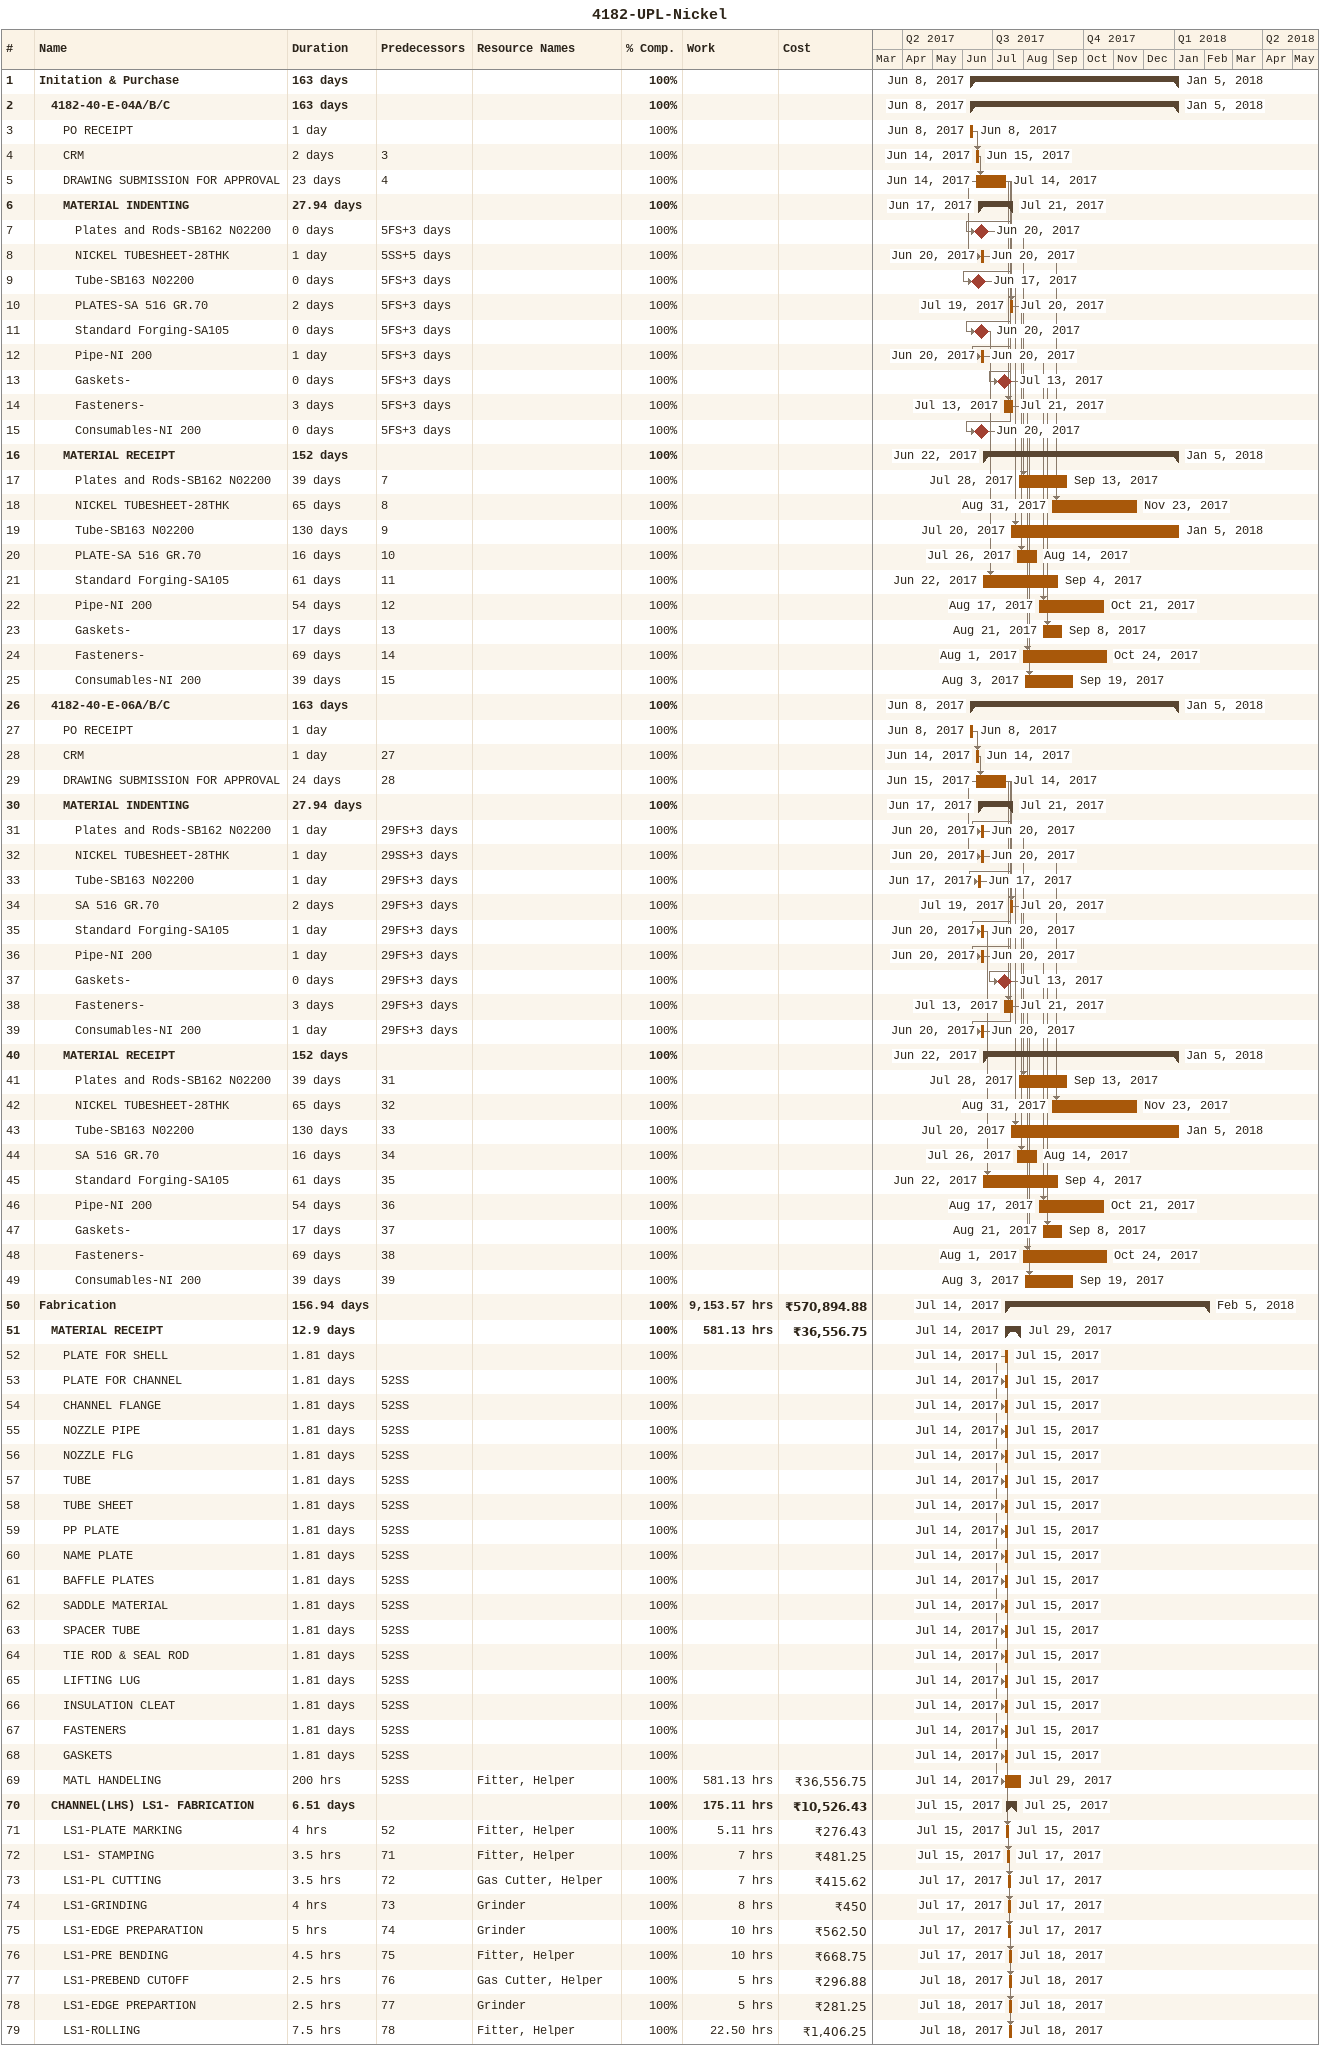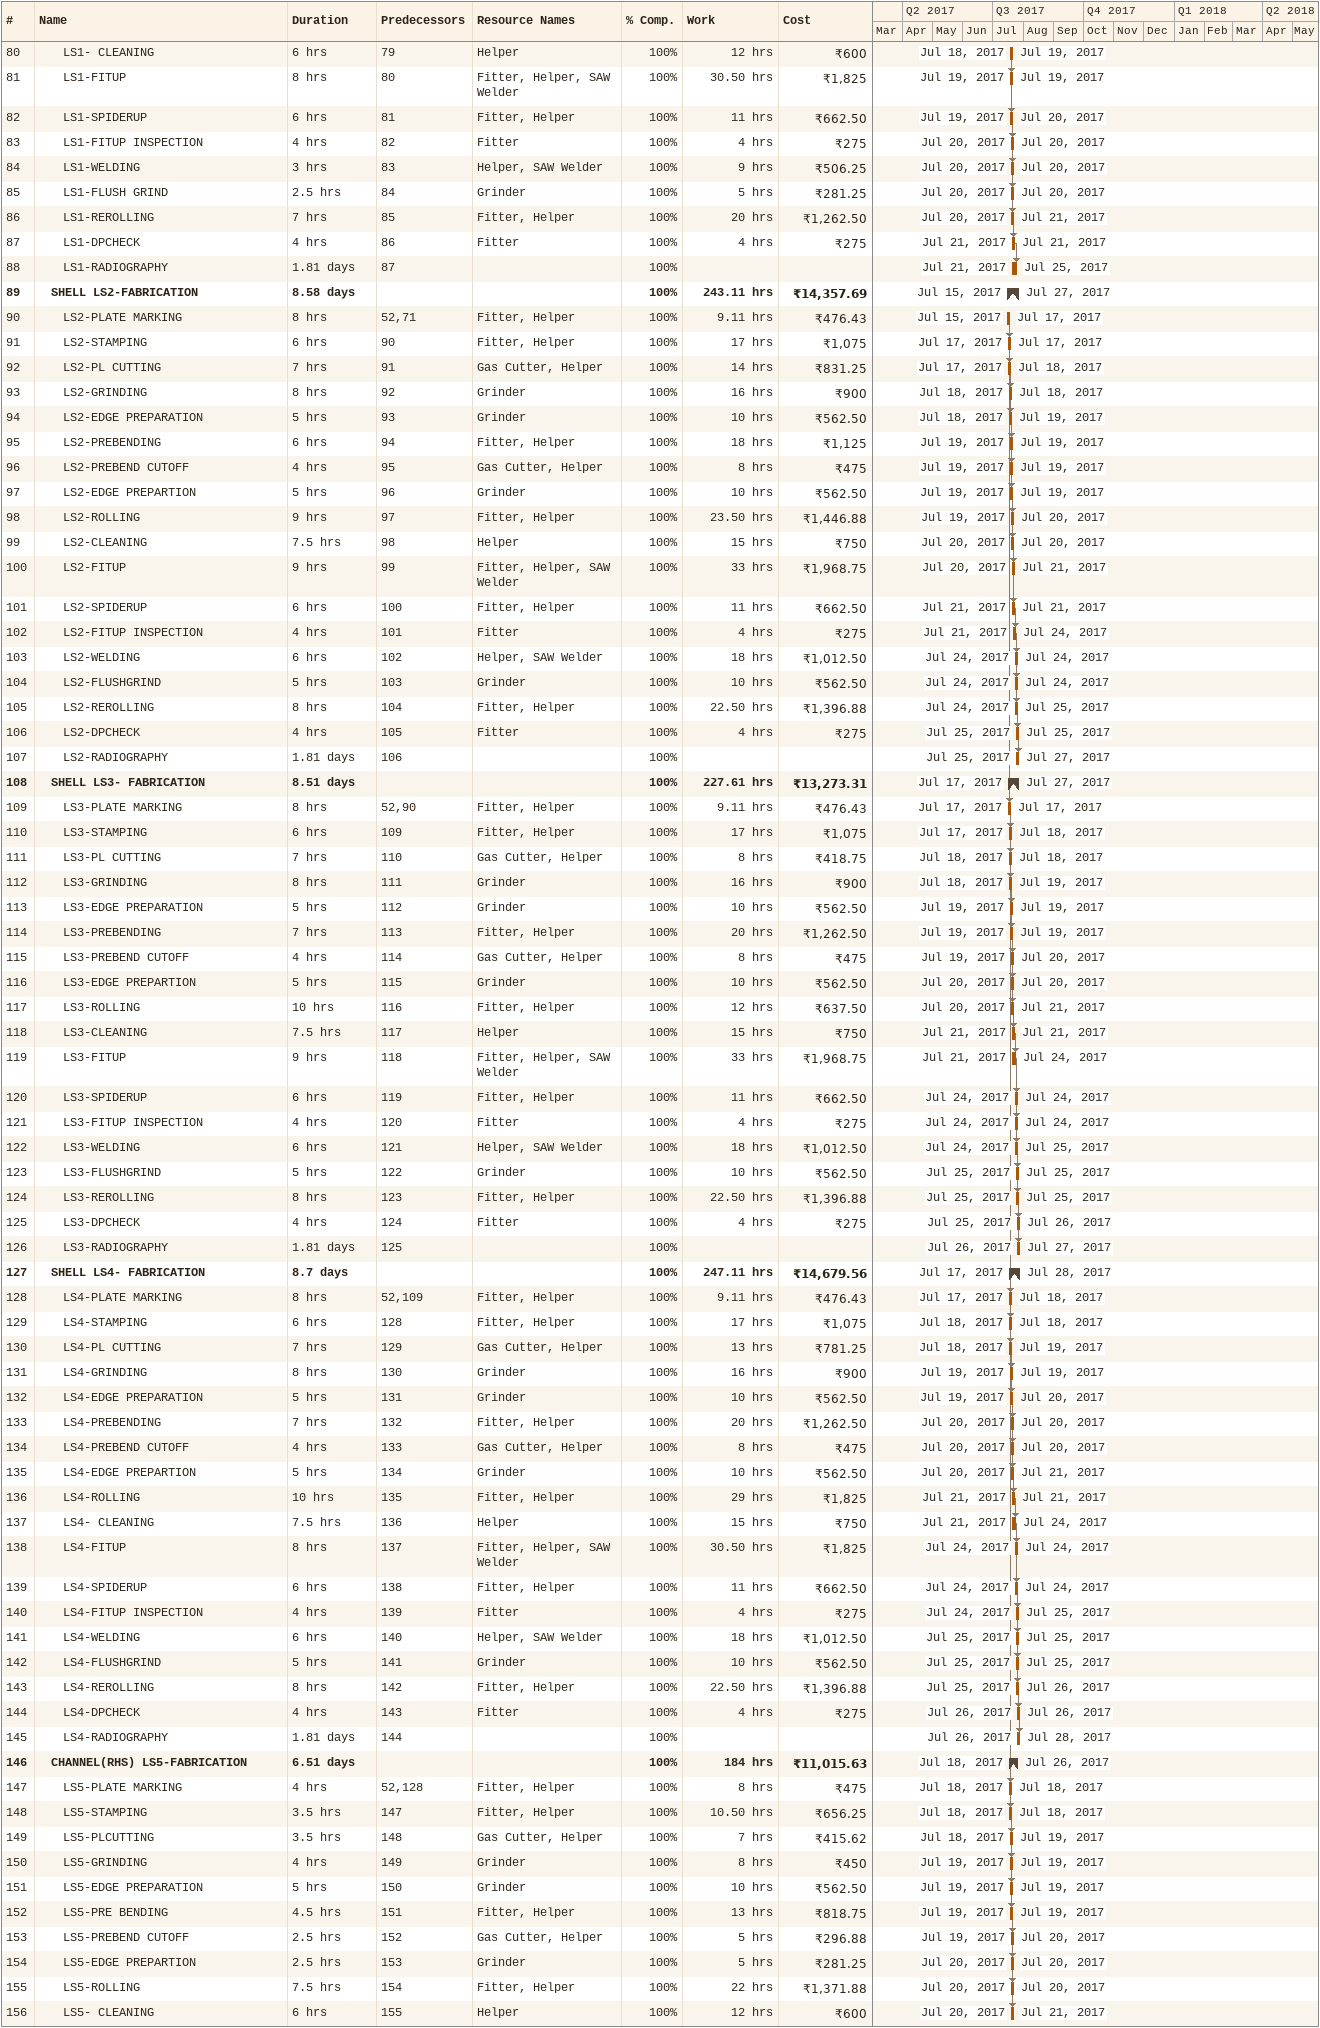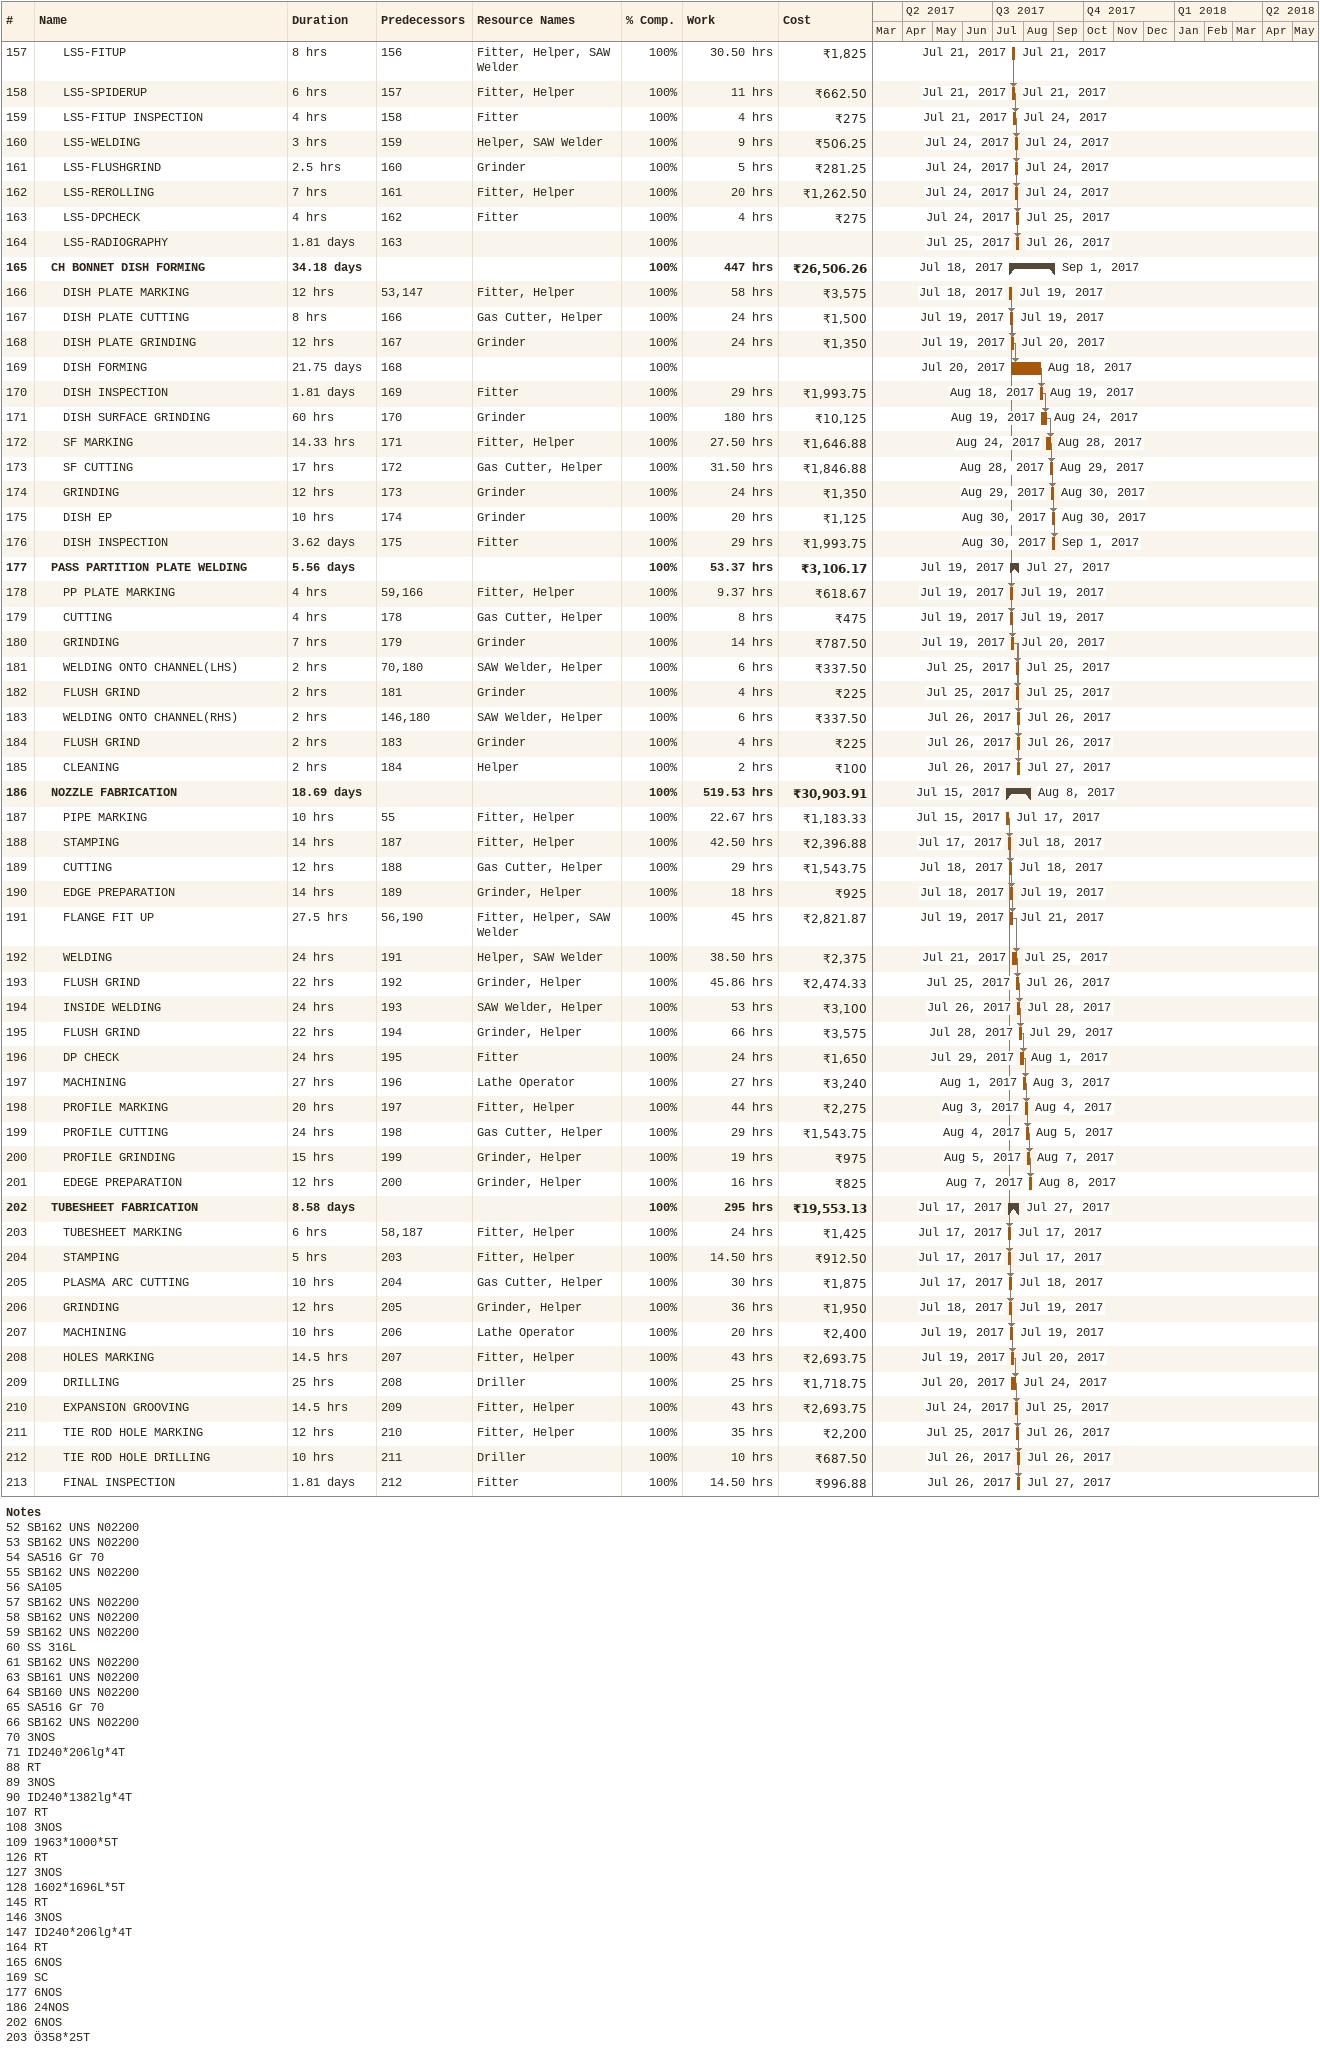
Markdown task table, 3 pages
4182-UPL-Nickel

| ID | Level | Task | Duration | Start | Finish | Predecessors | Resources | % complete | Work (h) | Cost (₹) |
|---|---|---|---|---|---|---|---|---|---|---|
| 1 | 1 | **Initation & Purchase** | 163d | 2017-06-08 | 2018-01-05 |  |  | 100 |  |  |
| 2 | 2 | **4182-40-E-04A/B/C** | 163d | 2017-06-08 | 2018-01-05 |  |  | 100 |  |  |
| 3 | 3 | PO RECEIPT | 1d | 2017-06-08 | 2017-06-08 |  |  | 100 |  |  |
| 4 | 3 | CRM | 2d | 2017-06-14 | 2017-06-15 | 3 |  | 100 |  |  |
| 5 | 3 | DRAWING SUBMISSION FOR APPROVAL | 23d | 2017-06-14 | 2017-07-14 | 4 |  | 100 |  |  |
| 6 | 3 | **MATERIAL INDENTING** | 27.94d | 2017-06-17 | 2017-07-21 |  |  | 100 |  |  |
| 7 | 4 | Plates and Rods-SB162 N02200 | 0d | 2017-06-20 | 2017-06-20 | 5FS+3d |  | 100 |  |  |
| 8 | 4 | NICKEL TUBESHEET-28THK | 1d | 2017-06-20 | 2017-06-20 | 5SS+5d |  | 100 |  |  |
| 9 | 4 | Tube-SB163 N02200 | 0d | 2017-06-17 | 2017-06-17 | 5FS+3d |  | 100 |  |  |
| 10 | 4 | PLATES-SA 516 GR.70 | 2d | 2017-07-19 | 2017-07-20 | 5FS+3d |  | 100 |  |  |
| 11 | 4 | Standard Forging-SA105 | 0d | 2017-06-20 | 2017-06-20 | 5FS+3d |  | 100 |  |  |
| 12 | 4 | Pipe-NI 200 | 1d | 2017-06-20 | 2017-06-20 | 5FS+3d |  | 100 |  |  |
| 13 | 4 | Gaskets- | 0d | 2017-07-13 | 2017-07-13 | 5FS+3d |  | 100 |  |  |
| 14 | 4 | Fasteners- | 3d | 2017-07-13 | 2017-07-21 | 5FS+3d |  | 100 |  |  |
| 15 | 4 | Consumables-NI 200 | 0d | 2017-06-20 | 2017-06-20 | 5FS+3d |  | 100 |  |  |
| 16 | 3 | **MATERIAL RECEIPT** | 152d | 2017-06-22 | 2018-01-05 |  |  | 100 |  |  |
| 17 | 4 | Plates and Rods-SB162 N02200 | 39d | 2017-07-28 | 2017-09-13 | 7 |  | 100 |  |  |
| 18 | 4 | NICKEL TUBESHEET-28THK | 65d | 2017-08-31 | 2017-11-23 | 8 |  | 100 |  |  |
| 19 | 4 | Tube-SB163 N02200 | 130d | 2017-07-20 | 2018-01-05 | 9 |  | 100 |  |  |
| 20 | 4 | PLATE-SA 516 GR.70 | 16d | 2017-07-26 | 2017-08-14 | 10 |  | 100 |  |  |
| 21 | 4 | Standard Forging-SA105 | 61d | 2017-06-22 | 2017-09-04 | 11 |  | 100 |  |  |
| 22 | 4 | Pipe-NI 200 | 54d | 2017-08-17 | 2017-10-21 | 12 |  | 100 |  |  |
| 23 | 4 | Gaskets- | 17d | 2017-08-21 | 2017-09-08 | 13 |  | 100 |  |  |
| 24 | 4 | Fasteners- | 69d | 2017-08-01 | 2017-10-24 | 14 |  | 100 |  |  |
| 25 | 4 | Consumables-NI 200 | 39d | 2017-08-03 | 2017-09-19 | 15 |  | 100 |  |  |
| 26 | 2 | **4182-40-E-06A/B/C** | 163d | 2017-06-08 | 2018-01-05 |  |  | 100 |  |  |
| 27 | 3 | PO RECEIPT | 1d | 2017-06-08 | 2017-06-08 |  |  | 100 |  |  |
| 28 | 3 | CRM | 1d | 2017-06-14 | 2017-06-14 | 27 |  | 100 |  |  |
| 29 | 3 | DRAWING SUBMISSION FOR APPROVAL | 24d | 2017-06-15 | 2017-07-14 | 28 |  | 100 |  |  |
| 30 | 3 | **MATERIAL INDENTING** | 27.94d | 2017-06-17 | 2017-07-21 |  |  | 100 |  |  |
| 31 | 4 | Plates and Rods-SB162 N02200 | 1d | 2017-06-20 | 2017-06-20 | 29FS+3d |  | 100 |  |  |
| 32 | 4 | NICKEL TUBESHEET-28THK | 1d | 2017-06-20 | 2017-06-20 | 29SS+3d |  | 100 |  |  |
| 33 | 4 | Tube-SB163 N02200 | 1d | 2017-06-17 | 2017-06-17 | 29FS+3d |  | 100 |  |  |
| 34 | 4 | SA 516 GR.70 | 2d | 2017-07-19 | 2017-07-20 | 29FS+3d |  | 100 |  |  |
| 35 | 4 | Standard Forging-SA105 | 1d | 2017-06-20 | 2017-06-20 | 29FS+3d |  | 100 |  |  |
| 36 | 4 | Pipe-NI 200 | 1d | 2017-06-20 | 2017-06-20 | 29FS+3d |  | 100 |  |  |
| 37 | 4 | Gaskets- | 0d | 2017-07-13 | 2017-07-13 | 29FS+3d |  | 100 |  |  |
| 38 | 4 | Fasteners- | 3d | 2017-07-13 | 2017-07-21 | 29FS+3d |  | 100 |  |  |
| 39 | 4 | Consumables-NI 200 | 1d | 2017-06-20 | 2017-06-20 | 29FS+3d |  | 100 |  |  |
| 40 | 3 | **MATERIAL RECEIPT** | 152d | 2017-06-22 | 2018-01-05 |  |  | 100 |  |  |
| 41 | 4 | Plates and Rods-SB162 N02200 | 39d | 2017-07-28 | 2017-09-13 | 31 |  | 100 |  |  |
| 42 | 4 | NICKEL TUBESHEET-28THK | 65d | 2017-08-31 | 2017-11-23 | 32 |  | 100 |  |  |
| 43 | 4 | Tube-SB163 N02200 | 130d | 2017-07-20 | 2018-01-05 | 33 |  | 100 |  |  |
| 44 | 4 | SA 516 GR.70 | 16d | 2017-07-26 | 2017-08-14 | 34 |  | 100 |  |  |
| 45 | 4 | Standard Forging-SA105 | 61d | 2017-06-22 | 2017-09-04 | 35 |  | 100 |  |  |
| 46 | 4 | Pipe-NI 200 | 54d | 2017-08-17 | 2017-10-21 | 36 |  | 100 |  |  |
| 47 | 4 | Gaskets- | 17d | 2017-08-21 | 2017-09-08 | 37 |  | 100 |  |  |
| 48 | 4 | Fasteners- | 69d | 2017-08-01 | 2017-10-24 | 38 |  | 100 |  |  |
| 49 | 4 | Consumables-NI 200 | 39d | 2017-08-03 | 2017-09-19 | 39 |  | 100 |  |  |
| 50 | 1 | **Fabrication** | 156.94d | 2017-07-14 | 2018-02-05 |  |  | 100 | 9153.57 | 570894.88 |
| 51 | 2 | **MATERIAL RECEIPT** | 12.9d | 2017-07-14 | 2017-07-29 |  |  | 100 | 581.13 | 36556.75 |
| 52 | 3 | PLATE FOR SHELL | 1.81d | 2017-07-14 | 2017-07-15 |  |  | 100 |  |  |
| 53 | 3 | PLATE FOR CHANNEL | 1.81d | 2017-07-14 | 2017-07-15 | 52SS |  | 100 |  |  |
| 54 | 3 | CHANNEL FLANGE | 1.81d | 2017-07-14 | 2017-07-15 | 52SS |  | 100 |  |  |
| 55 | 3 | NOZZLE PIPE | 1.81d | 2017-07-14 | 2017-07-15 | 52SS |  | 100 |  |  |
| 56 | 3 | NOZZLE FLG | 1.81d | 2017-07-14 | 2017-07-15 | 52SS |  | 100 |  |  |
| 57 | 3 | TUBE | 1.81d | 2017-07-14 | 2017-07-15 | 52SS |  | 100 |  |  |
| 58 | 3 | TUBE SHEET | 1.81d | 2017-07-14 | 2017-07-15 | 52SS |  | 100 |  |  |
| 59 | 3 | PP PLATE | 1.81d | 2017-07-14 | 2017-07-15 | 52SS |  | 100 |  |  |
| 60 | 3 | NAME PLATE | 1.81d | 2017-07-14 | 2017-07-15 | 52SS |  | 100 |  |  |
| 61 | 3 | BAFFLE PLATES | 1.81d | 2017-07-14 | 2017-07-15 | 52SS |  | 100 |  |  |
| 62 | 3 | SADDLE MATERIAL | 1.81d | 2017-07-14 | 2017-07-15 | 52SS |  | 100 |  |  |
| 63 | 3 | SPACER TUBE | 1.81d | 2017-07-14 | 2017-07-15 | 52SS |  | 100 |  |  |
| 64 | 3 | TIE ROD & SEAL ROD | 1.81d | 2017-07-14 | 2017-07-15 | 52SS |  | 100 |  |  |
| 65 | 3 | LIFTING LUG | 1.81d | 2017-07-14 | 2017-07-15 | 52SS |  | 100 |  |  |
| 66 | 3 | INSULATION CLEAT | 1.81d | 2017-07-14 | 2017-07-15 | 52SS |  | 100 |  |  |
| 67 | 3 | FASTENERS | 1.81d | 2017-07-14 | 2017-07-15 | 52SS |  | 100 |  |  |
| 68 | 3 | GASKETS | 1.81d | 2017-07-14 | 2017-07-15 | 52SS |  | 100 |  |  |
| 69 | 3 | MATL HANDELING | 200h | 2017-07-14 | 2017-07-29 | 52SS | Fitter, Helper | 100 | 581.13 | 36556.75 |
| 70 | 2 | **CHANNEL(LHS) LS1- FABRICATION** | 6.51d | 2017-07-15 | 2017-07-25 |  |  | 100 | 175.11 | 10526.43 |
| 71 | 3 | LS1-PLATE MARKING | 4h | 2017-07-15 | 2017-07-15 | 52 | Fitter, Helper | 100 | 5.11 | 276.43 |
| 72 | 3 | LS1- STAMPING | 3.5h | 2017-07-15 | 2017-07-17 | 71 | Fitter, Helper | 100 | 7 | 481.25 |
| 73 | 3 | LS1-PL CUTTING | 3.5h | 2017-07-17 | 2017-07-17 | 72 | Gas Cutter, Helper | 100 | 7 | 415.62 |
| 74 | 3 | LS1-GRINDING | 4h | 2017-07-17 | 2017-07-17 | 73 | Grinder | 100 | 8 | 450 |
| 75 | 3 | LS1-EDGE PREPARATION | 5h | 2017-07-17 | 2017-07-17 | 74 | Grinder | 100 | 10 | 562.50 |
| 76 | 3 | LS1-PRE BENDING | 4.5h | 2017-07-17 | 2017-07-18 | 75 | Fitter, Helper | 100 | 10 | 668.75 |
| 77 | 3 | LS1-PREBEND CUTOFF | 2.5h | 2017-07-18 | 2017-07-18 | 76 | Gas Cutter, Helper | 100 | 5 | 296.88 |
| 78 | 3 | LS1-EDGE PREPARTION | 2.5h | 2017-07-18 | 2017-07-18 | 77 | Grinder | 100 | 5 | 281.25 |
| 79 | 3 | LS1-ROLLING | 7.5h | 2017-07-18 | 2017-07-18 | 78 | Fitter, Helper | 100 | 22.50 | 1406.25 |
| 80 | 3 | LS1- CLEANING | 6h | 2017-07-18 | 2017-07-19 | 79 | Helper | 100 | 12 | 600 |
| 81 | 3 | LS1-FITUP | 8h | 2017-07-19 | 2017-07-19 | 80 | Fitter, Helper, SAW Welder | 100 | 30.50 | 1825 |
| 82 | 3 | LS1-SPIDERUP | 6h | 2017-07-19 | 2017-07-20 | 81 | Fitter, Helper | 100 | 11 | 662.50 |
| 83 | 3 | LS1-FITUP INSPECTION | 4h | 2017-07-20 | 2017-07-20 | 82 | Fitter | 100 | 4 | 275 |
| 84 | 3 | LS1-WELDING | 3h | 2017-07-20 | 2017-07-20 | 83 | Helper, SAW Welder | 100 | 9 | 506.25 |
| 85 | 3 | LS1-FLUSH GRIND | 2.5h | 2017-07-20 | 2017-07-20 | 84 | Grinder | 100 | 5 | 281.25 |
| 86 | 3 | LS1-REROLLING | 7h | 2017-07-20 | 2017-07-21 | 85 | Fitter, Helper | 100 | 20 | 1262.50 |
| 87 | 3 | LS1-DPCHECK | 4h | 2017-07-21 | 2017-07-21 | 86 | Fitter | 100 | 4 | 275 |
| 88 | 3 | LS1-RADIOGRAPHY | 1.81d | 2017-07-21 | 2017-07-25 | 87 |  | 100 |  |  |
| 89 | 2 | **SHELL LS2-FABRICATION** | 8.58d | 2017-07-15 | 2017-07-27 |  |  | 100 | 243.11 | 14357.69 |
| 90 | 3 | LS2-PLATE MARKING | 8h | 2017-07-15 | 2017-07-17 | 52, 71 | Fitter, Helper | 100 | 9.11 | 476.43 |
| 91 | 3 | LS2-STAMPING | 6h | 2017-07-17 | 2017-07-17 | 90 | Fitter, Helper | 100 | 17 | 1075 |
| 92 | 3 | LS2-PL CUTTING | 7h | 2017-07-17 | 2017-07-18 | 91 | Gas Cutter, Helper | 100 | 14 | 831.25 |
| 93 | 3 | LS2-GRINDING | 8h | 2017-07-18 | 2017-07-18 | 92 | Grinder | 100 | 16 | 900 |
| 94 | 3 | LS2-EDGE PREPARATION | 5h | 2017-07-18 | 2017-07-19 | 93 | Grinder | 100 | 10 | 562.50 |
| 95 | 3 | LS2-PREBENDING | 6h | 2017-07-19 | 2017-07-19 | 94 | Fitter, Helper | 100 | 18 | 1125 |
| 96 | 3 | LS2-PREBEND CUTOFF | 4h | 2017-07-19 | 2017-07-19 | 95 | Gas Cutter, Helper | 100 | 8 | 475 |
| 97 | 3 | LS2-EDGE PREPARTION | 5h | 2017-07-19 | 2017-07-19 | 96 | Grinder | 100 | 10 | 562.50 |
| 98 | 3 | LS2-ROLLING | 9h | 2017-07-19 | 2017-07-20 | 97 | Fitter, Helper | 100 | 23.50 | 1446.88 |
| 99 | 3 | LS2-CLEANING | 7.5h | 2017-07-20 | 2017-07-20 | 98 | Helper | 100 | 15 | 750 |
| 100 | 3 | LS2-FITUP | 9h | 2017-07-20 | 2017-07-21 | 99 | Fitter, Helper, SAW Welder | 100 | 33 | 1968.75 |
| 101 | 3 | LS2-SPIDERUP | 6h | 2017-07-21 | 2017-07-21 | 100 | Fitter, Helper | 100 | 11 | 662.50 |
| 102 | 3 | LS2-FITUP INSPECTION | 4h | 2017-07-21 | 2017-07-24 | 101 | Fitter | 100 | 4 | 275 |
| 103 | 3 | LS2-WELDING | 6h | 2017-07-24 | 2017-07-24 | 102 | Helper, SAW Welder | 100 | 18 | 1012.50 |
| 104 | 3 | LS2-FLUSHGRIND | 5h | 2017-07-24 | 2017-07-24 | 103 | Grinder | 100 | 10 | 562.50 |
| 105 | 3 | LS2-REROLLING | 8h | 2017-07-24 | 2017-07-25 | 104 | Fitter, Helper | 100 | 22.50 | 1396.88 |
| 106 | 3 | LS2-DPCHECK | 4h | 2017-07-25 | 2017-07-25 | 105 | Fitter | 100 | 4 | 275 |
| 107 | 3 | LS2-RADIOGRAPHY | 1.81d | 2017-07-25 | 2017-07-27 | 106 |  | 100 |  |  |
| 108 | 2 | **SHELL LS3- FABRICATION** | 8.51d | 2017-07-17 | 2017-07-27 |  |  | 100 | 227.61 | 13273.31 |
| 109 | 3 | LS3-PLATE MARKING | 8h | 2017-07-17 | 2017-07-17 | 52, 90 | Fitter, Helper | 100 | 9.11 | 476.43 |
| 110 | 3 | LS3-STAMPING | 6h | 2017-07-17 | 2017-07-18 | 109 | Fitter, Helper | 100 | 17 | 1075 |
| 111 | 3 | LS3-PL CUTTING | 7h | 2017-07-18 | 2017-07-18 | 110 | Gas Cutter, Helper | 100 | 8 | 418.75 |
| 112 | 3 | LS3-GRINDING | 8h | 2017-07-18 | 2017-07-19 | 111 | Grinder | 100 | 16 | 900 |
| 113 | 3 | LS3-EDGE PREPARATION | 5h | 2017-07-19 | 2017-07-19 | 112 | Grinder | 100 | 10 | 562.50 |
| 114 | 3 | LS3-PREBENDING | 7h | 2017-07-19 | 2017-07-19 | 113 | Fitter, Helper | 100 | 20 | 1262.50 |
| 115 | 3 | LS3-PREBEND CUTOFF | 4h | 2017-07-19 | 2017-07-20 | 114 | Gas Cutter, Helper | 100 | 8 | 475 |
| 116 | 3 | LS3-EDGE PREPARTION | 5h | 2017-07-20 | 2017-07-20 | 115 | Grinder | 100 | 10 | 562.50 |
| 117 | 3 | LS3-ROLLING | 10h | 2017-07-20 | 2017-07-21 | 116 | Fitter, Helper | 100 | 12 | 637.50 |
| 118 | 3 | LS3-CLEANING | 7.5h | 2017-07-21 | 2017-07-21 | 117 | Helper | 100 | 15 | 750 |
| 119 | 3 | LS3-FITUP | 9h | 2017-07-21 | 2017-07-24 | 118 | Fitter, Helper, SAW Welder | 100 | 33 | 1968.75 |
| 120 | 3 | LS3-SPIDERUP | 6h | 2017-07-24 | 2017-07-24 | 119 | Fitter, Helper | 100 | 11 | 662.50 |
| 121 | 3 | LS3-FITUP INSPECTION | 4h | 2017-07-24 | 2017-07-24 | 120 | Fitter | 100 | 4 | 275 |
| 122 | 3 | LS3-WELDING | 6h | 2017-07-24 | 2017-07-25 | 121 | Helper, SAW Welder | 100 | 18 | 1012.50 |
| 123 | 3 | LS3-FLUSHGRIND | 5h | 2017-07-25 | 2017-07-25 | 122 | Grinder | 100 | 10 | 562.50 |
| 124 | 3 | LS3-REROLLING | 8h | 2017-07-25 | 2017-07-25 | 123 | Fitter, Helper | 100 | 22.50 | 1396.88 |
| 125 | 3 | LS3-DPCHECK | 4h | 2017-07-25 | 2017-07-26 | 124 | Fitter | 100 | 4 | 275 |
| 126 | 3 | LS3-RADIOGRAPHY | 1.81d | 2017-07-26 | 2017-07-27 | 125 |  | 100 |  |  |
| 127 | 2 | **SHELL LS4- FABRICATION** | 8.7d | 2017-07-17 | 2017-07-28 |  |  | 100 | 247.11 | 14679.56 |
| 128 | 3 | LS4-PLATE MARKING | 8h | 2017-07-17 | 2017-07-18 | 52, 109 | Fitter, Helper | 100 | 9.11 | 476.43 |
| 129 | 3 | LS4-STAMPING | 6h | 2017-07-18 | 2017-07-18 | 128 | Fitter, Helper | 100 | 17 | 1075 |
| 130 | 3 | LS4-PL CUTTING | 7h | 2017-07-18 | 2017-07-19 | 129 | Gas Cutter, Helper | 100 | 13 | 781.25 |
| 131 | 3 | LS4-GRINDING | 8h | 2017-07-19 | 2017-07-19 | 130 | Grinder | 100 | 16 | 900 |
| 132 | 3 | LS4-EDGE PREPARATION | 5h | 2017-07-19 | 2017-07-20 | 131 | Grinder | 100 | 10 | 562.50 |
| 133 | 3 | LS4-PREBENDING | 7h | 2017-07-20 | 2017-07-20 | 132 | Fitter, Helper | 100 | 20 | 1262.50 |
| 134 | 3 | LS4-PREBEND CUTOFF | 4h | 2017-07-20 | 2017-07-20 | 133 | Gas Cutter, Helper | 100 | 8 | 475 |
| 135 | 3 | LS4-EDGE PREPARTION | 5h | 2017-07-20 | 2017-07-21 | 134 | Grinder | 100 | 10 | 562.50 |
| 136 | 3 | LS4-ROLLING | 10h | 2017-07-21 | 2017-07-21 | 135 | Fitter, Helper | 100 | 29 | 1825 |
| 137 | 3 | LS4- CLEANING | 7.5h | 2017-07-21 | 2017-07-24 | 136 | Helper | 100 | 15 | 750 |
| 138 | 3 | LS4-FITUP | 8h | 2017-07-24 | 2017-07-24 | 137 | Fitter, Helper, SAW Welder | 100 | 30.50 | 1825 |
| 139 | 3 | LS4-SPIDERUP | 6h | 2017-07-24 | 2017-07-24 | 138 | Fitter, Helper | 100 | 11 | 662.50 |
| 140 | 3 | LS4-FITUP INSPECTION | 4h | 2017-07-24 | 2017-07-25 | 139 | Fitter | 100 | 4 | 275 |
| 141 | 3 | LS4-WELDING | 6h | 2017-07-25 | 2017-07-25 | 140 | Helper, SAW Welder | 100 | 18 | 1012.50 |
| 142 | 3 | LS4-FLUSHGRIND | 5h | 2017-07-25 | 2017-07-25 | 141 | Grinder | 100 | 10 | 562.50 |
| 143 | 3 | LS4-REROLLING | 8h | 2017-07-25 | 2017-07-26 | 142 | Fitter, Helper | 100 | 22.50 | 1396.88 |
| 144 | 3 | LS4-DPCHECK | 4h | 2017-07-26 | 2017-07-26 | 143 | Fitter | 100 | 4 | 275 |
| 145 | 3 | LS4-RADIOGRAPHY | 1.81d | 2017-07-26 | 2017-07-28 | 144 |  | 100 |  |  |
| 146 | 2 | **CHANNEL(RHS) LS5-FABRICATION** | 6.51d | 2017-07-18 | 2017-07-26 |  |  | 100 | 184 | 11015.63 |
| 147 | 3 | LS5-PLATE MARKING | 4h | 2017-07-18 | 2017-07-18 | 52, 128 | Fitter, Helper | 100 | 8 | 475 |
| 148 | 3 | LS5-STAMPING | 3.5h | 2017-07-18 | 2017-07-18 | 147 | Fitter, Helper | 100 | 10.50 | 656.25 |
| 149 | 3 | LS5-PLCUTTING | 3.5h | 2017-07-18 | 2017-07-19 | 148 | Gas Cutter, Helper | 100 | 7 | 415.62 |
| 150 | 3 | LS5-GRINDING | 4h | 2017-07-19 | 2017-07-19 | 149 | Grinder | 100 | 8 | 450 |
| 151 | 3 | LS5-EDGE PREPARATION | 5h | 2017-07-19 | 2017-07-19 | 150 | Grinder | 100 | 10 | 562.50 |
| 152 | 3 | LS5-PRE BENDING | 4.5h | 2017-07-19 | 2017-07-19 | 151 | Fitter, Helper | 100 | 13 | 818.75 |
| 153 | 3 | LS5-PREBEND CUTOFF | 2.5h | 2017-07-19 | 2017-07-20 | 152 | Gas Cutter, Helper | 100 | 5 | 296.88 |
| 154 | 3 | LS5-EDGE PREPARTION | 2.5h | 2017-07-20 | 2017-07-20 | 153 | Grinder | 100 | 5 | 281.25 |
| 155 | 3 | LS5-ROLLING | 7.5h | 2017-07-20 | 2017-07-20 | 154 | Fitter, Helper | 100 | 22 | 1371.88 |
| 156 | 3 | LS5- CLEANING | 6h | 2017-07-20 | 2017-07-21 | 155 | Helper | 100 | 12 | 600 |
| 157 | 3 | LS5-FITUP | 8h | 2017-07-21 | 2017-07-21 | 156 | Fitter, Helper, SAW Welder | 100 | 30.50 | 1825 |
| 158 | 3 | LS5-SPIDERUP | 6h | 2017-07-21 | 2017-07-21 | 157 | Fitter, Helper | 100 | 11 | 662.50 |
| 159 | 3 | LS5-FITUP INSPECTION | 4h | 2017-07-21 | 2017-07-24 | 158 | Fitter | 100 | 4 | 275 |
| 160 | 3 | LS5-WELDING | 3h | 2017-07-24 | 2017-07-24 | 159 | Helper, SAW Welder | 100 | 9 | 506.25 |
| 161 | 3 | LS5-FLUSHGRIND | 2.5h | 2017-07-24 | 2017-07-24 | 160 | Grinder | 100 | 5 | 281.25 |
| 162 | 3 | LS5-REROLLING | 7h | 2017-07-24 | 2017-07-24 | 161 | Fitter, Helper | 100 | 20 | 1262.50 |
| 163 | 3 | LS5-DPCHECK | 4h | 2017-07-24 | 2017-07-25 | 162 | Fitter | 100 | 4 | 275 |
| 164 | 3 | LS5-RADIOGRAPHY | 1.81d | 2017-07-25 | 2017-07-26 | 163 |  | 100 |  |  |
| 165 | 2 | **CH BONNET DISH FORMING** | 34.18d | 2017-07-18 | 2017-09-01 |  |  | 100 | 447 | 26506.26 |
| 166 | 3 | DISH PLATE MARKING | 12h | 2017-07-18 | 2017-07-19 | 53, 147 | Fitter, Helper | 100 | 58 | 3575 |
| 167 | 3 | DISH PLATE CUTTING | 8h | 2017-07-19 | 2017-07-19 | 166 | Gas Cutter, Helper | 100 | 24 | 1500 |
| 168 | 3 | DISH PLATE GRINDING | 12h | 2017-07-19 | 2017-07-20 | 167 | Grinder | 100 | 24 | 1350 |
| 169 | 3 | DISH FORMING | 21.75d | 2017-07-20 | 2017-08-18 | 168 |  | 100 |  |  |
| 170 | 3 | DISH INSPECTION | 1.81d | 2017-08-18 | 2017-08-19 | 169 | Fitter | 100 | 29 | 1993.75 |
| 171 | 3 | DISH SURFACE GRINDING | 60h | 2017-08-19 | 2017-08-24 | 170 | Grinder | 100 | 180 | 10125 |
| 172 | 3 | SF MARKING | 14.33h | 2017-08-24 | 2017-08-28 | 171 | Fitter, Helper | 100 | 27.50 | 1646.88 |
| 173 | 3 | SF CUTTING | 17h | 2017-08-28 | 2017-08-29 | 172 | Gas Cutter, Helper | 100 | 31.50 | 1846.88 |
| 174 | 3 | GRINDING | 12h | 2017-08-29 | 2017-08-30 | 173 | Grinder | 100 | 24 | 1350 |
| 175 | 3 | DISH EP | 10h | 2017-08-30 | 2017-08-30 | 174 | Grinder | 100 | 20 | 1125 |
| 176 | 3 | DISH INSPECTION | 3.62d | 2017-08-30 | 2017-09-01 | 175 | Fitter | 100 | 29 | 1993.75 |
| 177 | 2 | **PASS PARTITION PLATE WELDING** | 5.56d | 2017-07-19 | 2017-07-27 |  |  | 100 | 53.37 | 3106.17 |
| 178 | 3 | PP PLATE MARKING | 4h | 2017-07-19 | 2017-07-19 | 59, 166 | Fitter, Helper | 100 | 9.37 | 618.67 |
| 179 | 3 | CUTTING | 4h | 2017-07-19 | 2017-07-19 | 178 | Gas Cutter, Helper | 100 | 8 | 475 |
| 180 | 3 | GRINDING | 7h | 2017-07-19 | 2017-07-20 | 179 | Grinder | 100 | 14 | 787.50 |
| 181 | 3 | WELDING ONTO CHANNEL(LHS) | 2h | 2017-07-25 | 2017-07-25 | 70, 180 | SAW Welder, Helper | 100 | 6 | 337.50 |
| 182 | 3 | FLUSH GRIND | 2h | 2017-07-25 | 2017-07-25 | 181 | Grinder | 100 | 4 | 225 |
| 183 | 3 | WELDING ONTO CHANNEL(RHS) | 2h | 2017-07-26 | 2017-07-26 | 146, 180 | SAW Welder, Helper | 100 | 6 | 337.50 |
| 184 | 3 | FLUSH GRIND | 2h | 2017-07-26 | 2017-07-26 | 183 | Grinder | 100 | 4 | 225 |
| 185 | 3 | CLEANING | 2h | 2017-07-26 | 2017-07-27 | 184 | Helper | 100 | 2 | 100 |
| 186 | 2 | **NOZZLE FABRICATION** | 18.69d | 2017-07-15 | 2017-08-08 |  |  | 100 | 519.53 | 30903.91 |
| 187 | 3 | PIPE MARKING | 10h | 2017-07-15 | 2017-07-17 | 55 | Fitter, Helper | 100 | 22.67 | 1183.33 |
| 188 | 3 | STAMPING | 14h | 2017-07-17 | 2017-07-18 | 187 | Fitter, Helper | 100 | 42.50 | 2396.88 |
| 189 | 3 | CUTTING | 12h | 2017-07-18 | 2017-07-18 | 188 | Gas Cutter, Helper | 100 | 29 | 1543.75 |
| 190 | 3 | EDGE PREPARATION | 14h | 2017-07-18 | 2017-07-19 | 189 | Grinder, Helper | 100 | 18 | 925 |
| 191 | 3 | FLANGE FIT UP | 27.5h | 2017-07-19 | 2017-07-21 | 56, 190 | Fitter, Helper, SAW Welder | 100 | 45 | 2821.87 |
| 192 | 3 | WELDING | 24h | 2017-07-21 | 2017-07-25 | 191 | Helper, SAW Welder | 100 | 38.50 | 2375 |
| 193 | 3 | FLUSH GRIND | 22h | 2017-07-25 | 2017-07-26 | 192 | Grinder, Helper | 100 | 45.86 | 2474.33 |
| 194 | 3 | INSIDE WELDING | 24h | 2017-07-26 | 2017-07-28 | 193 | SAW Welder, Helper | 100 | 53 | 3100 |
| 195 | 3 | FLUSH GRIND | 22h | 2017-07-28 | 2017-07-29 | 194 | Grinder, Helper | 100 | 66 | 3575 |
| 196 | 3 | DP CHECK | 24h | 2017-07-29 | 2017-08-01 | 195 | Fitter | 100 | 24 | 1650 |
| 197 | 3 | MACHINING | 27h | 2017-08-01 | 2017-08-03 | 196 | Lathe Operator | 100 | 27 | 3240 |
| 198 | 3 | PROFILE MARKING | 20h | 2017-08-03 | 2017-08-04 | 197 | Fitter, Helper | 100 | 44 | 2275 |
| 199 | 3 | PROFILE CUTTING | 24h | 2017-08-04 | 2017-08-05 | 198 | Gas Cutter, Helper | 100 | 29 | 1543.75 |
| 200 | 3 | PROFILE GRINDING | 15h | 2017-08-05 | 2017-08-07 | 199 | Grinder, Helper | 100 | 19 | 975 |
| 201 | 3 | EDEGE PREPARATION | 12h | 2017-08-07 | 2017-08-08 | 200 | Grinder, Helper | 100 | 16 | 825 |
| 202 | 2 | **TUBESHEET FABRICATION** | 8.58d | 2017-07-17 | 2017-07-27 |  |  | 100 | 295 | 19553.13 |
| 203 | 3 | TUBESHEET MARKING | 6h | 2017-07-17 | 2017-07-17 | 58, 187 | Fitter, Helper | 100 | 24 | 1425 |
| 204 | 3 | STAMPING | 5h | 2017-07-17 | 2017-07-17 | 203 | Fitter, Helper | 100 | 14.50 | 912.50 |
| 205 | 3 | PLASMA ARC CUTTING | 10h | 2017-07-17 | 2017-07-18 | 204 | Gas Cutter, Helper | 100 | 30 | 1875 |
| 206 | 3 | GRINDING | 12h | 2017-07-18 | 2017-07-19 | 205 | Grinder, Helper | 100 | 36 | 1950 |
| 207 | 3 | MACHINING | 10h | 2017-07-19 | 2017-07-19 | 206 | Lathe Operator | 100 | 20 | 2400 |
| 208 | 3 | HOLES MARKING | 14.5h | 2017-07-19 | 2017-07-20 | 207 | Fitter, Helper | 100 | 43 | 2693.75 |
| 209 | 3 | DRILLING | 25h | 2017-07-20 | 2017-07-24 | 208 | Driller | 100 | 25 | 1718.75 |
| 210 | 3 | EXPANSION GROOVING | 14.5h | 2017-07-24 | 2017-07-25 | 209 | Fitter, Helper | 100 | 43 | 2693.75 |
| 211 | 3 | TIE ROD HOLE MARKING | 12h | 2017-07-25 | 2017-07-26 | 210 | Fitter, Helper | 100 | 35 | 2200 |
| 212 | 3 | TIE ROD HOLE DRILLING | 10h | 2017-07-26 | 2017-07-26 | 211 | Driller | 100 | 10 | 687.50 |
| 213 | 3 | FINAL INSPECTION | 1.81d | 2017-07-26 | 2017-07-27 | 212 | Fitter | 100 | 14.50 | 996.88 |

Notes
- 52: SB162 UNS N02200
- 53: SB162 UNS N02200
- 54: SA516 Gr 70
- 55: SB162 UNS N02200
- 56: SA105
- 57: SB162 UNS N02200
- 58: SB162 UNS N02200
- 59: SB162 UNS N02200
- 60: SS 316L
- 61: SB162 UNS N02200
- 63: SB161 UNS N02200
- 64: SB160 UNS N02200
- 65: SA516 Gr 70
- 66: SB162 UNS N02200
- 70: 3NOS
- 71: ID240*206lg*4T
- 88: RT
- 89: 3NOS
- 90: ID240*1382lg*4T
- 107: RT
- 108: 3NOS
- 109: 1963*1000*5T
- 126: RT
- 127: 3NOS
- 128: 1602*1696L*5T
- 145: RT
- 146: 3NOS
- 147: ID240*206lg*4T
- 164: RT
- 165: 6NOS
- 169: SC
- 177: 6NOS
- 186: 24NOS
- 202: 6NOS
- 203: Ö358*25T
